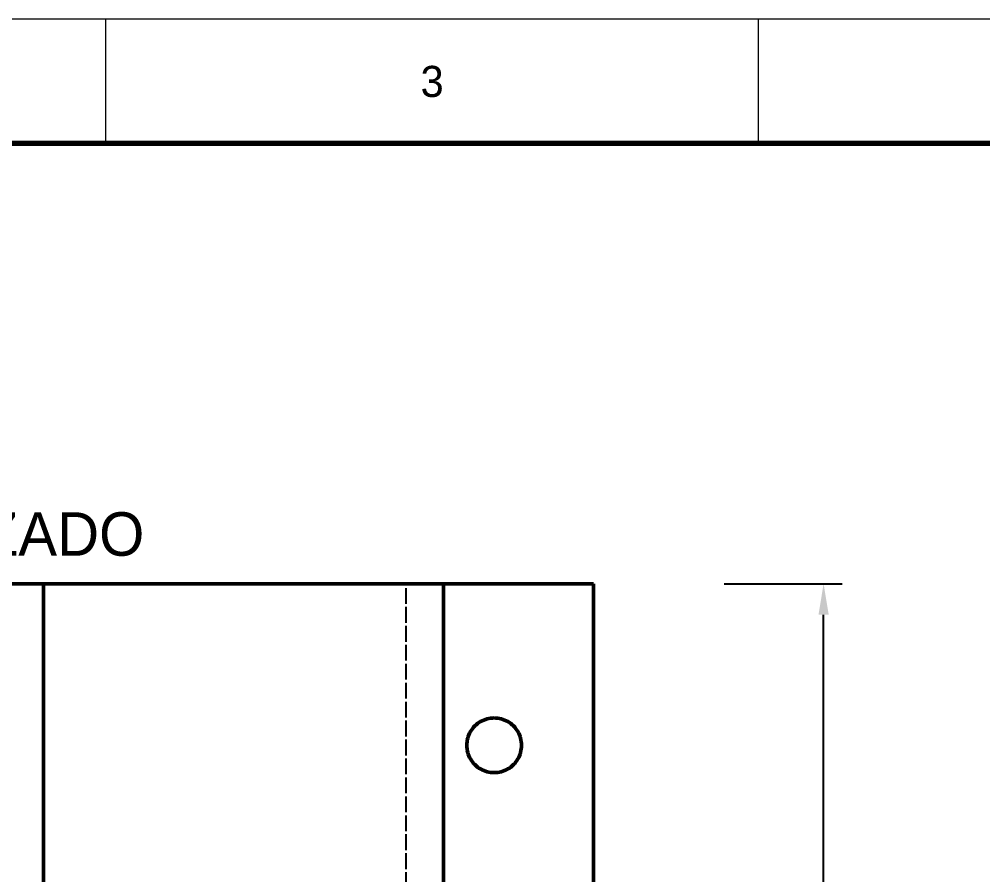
# Model space of a CAD drawing. Header units: millimetres. Extents: x 0 to 420, y 0 to 297.
# Drawn here: x 98 to 175.5, y 228.2 to 297 of the extents above; entities that cross this region are included whole.
import ezdxf
from ezdxf.enums import TextEntityAlignment as Align

# ---------------------------------------------------------------- set-up
doc = ezdxf.new("R2010")
doc.units = ezdxf.units.MM
doc.linetypes.add('DASHED', pattern=[1.524, 1.27, -0.254])
for name, color, linetype, lineweight in [('COTAS', 7, 'CONTINUOUS', 25), ('FINA', 7, 'CONTINUOUS', 18), ('NORMA', 7, 'CONTINUOUS', 70), ('OCULTA', 8, 'DASHED', 25), ('TEXTO', 7, 'CONTINUOUS', 25), ('VISIBLE', 7, 'CONTINUOUS', 50)]:
    doc.layers.add(name, color=color, linetype=linetype, lineweight=lineweight)
doc.dimstyles.new('F3D_1000', dxfattribs={"dimtxt": 3.5, "dimasz": 2.5, "dimexe": 1.5, "dimexo": 1, "dimgap": 0.9, "dimtad": 1, "dimdec": 1, "dimdsep": 46, "dimcen": 2.5, "dimazin": 3, "dimtfac": 1, "dimtmove": 0, "dimatfit": 3})

msp = doc.modelspace()

# ---------------------------------------------------------------- linework, layer by layer
at = {"layer": 'FINA'}
for p, q in [((105, 287), (105, 297)), ((157.5, 287), (157.5, 297))]:
    msp.add_line(p, q, dxfattribs=at)
msp.add_lwpolyline([(0, 0), (420, 0), (420, 297), (0, 297)], close=True, dxfattribs=at)
at = {"layer": 'NORMA'}
msp.add_lwpolyline([(20, 10), (410, 10), (410, 287), (20, 287)], close=True, dxfattribs=at)
at = {"layer": 'OCULTA'}
for p, q in [((96.915, 251.593), (98.74, 251.593)), ((98.74, 251.593), (100.565, 251.593)), ((99.99, 225.593), (99.99, 251.593)), ((99.99, 251.593), (99.99, 251.593)), ((99.99, 251.593), (100.931, 251.593)), ((100.565, 251.593), (102.381, 251.593)), ((100.931, 251.593), (103.112, 251.593)), ((102.381, 251.593), (104.183, 251.593)), ((103.112, 251.593), (105.275, 251.593)), ((104.183, 251.593), (105.961, 251.593)), ((105.275, 251.593), (107.41, 251.593)), ((105.961, 251.593), (107.708, 251.593)), ((107.41, 251.593), (109.508, 251.593)), ((107.708, 251.593), (109.417, 251.593)), ((109.417, 251.593), (111.08, 251.593)), ((111.56, 251.593), (109.508, 251.593)), ((111.08, 251.593), (112.69, 251.593)), ((111.56, 251.593), (113.556, 251.593)), ((112.69, 251.593), (114.24, 251.593)), ((115.49, 251.593), (113.556, 251.593)), ((114.24, 251.593), (115.724, 251.593)), ((115.49, 251.593), (117.351, 251.593)), ((115.724, 251.593), (117.136, 251.593)), ((117.136, 251.593), (118.468, 251.593)), ((119.133, 251.593), (117.351, 251.593)), ((118.468, 251.593), (119.716, 251.593)), ((119.133, 251.593), (120.828, 251.593)), ((119.716, 251.593), (120.874, 251.593)), ((122.428, 251.593), (120.828, 251.593)), ((120.874, 251.593), (121.938, 251.593)), ((121.938, 251.593), (122.902, 251.593)), ((122.428, 251.593), (123.926, 251.593)), ((122.902, 251.593), (123.763, 251.593)), ((123.763, 251.593), (124.516, 251.593)), ((125.317, 251.593), (123.926, 251.593)), ((124.516, 251.593), (125.159, 251.593)), ((125.159, 251.593), (125.689, 251.593)), ((125.317, 251.593), (126.594, 251.593)), ((125.689, 251.593), (126.104, 251.593)), ((126.104, 251.593), (126.401, 251.593)), ((126.401, 251.593), (126.58, 251.593)), ((126.58, 251.593), (126.64, 251.593)), ((127.752, 251.593), (126.594, 251.593)), ((128.785, 251.593), (127.752, 251.593)), ((129.155, 251.593), (128.785, 251.593)), ((129.155, 225.593), (129.155, 251.593)), ((129.155, 251.593), (144.24, 251.593)), ((132.24, 251.593), (132.174, 251.593)), ((144.24, 225.593), (144.24, 251.593)), ((144.24, 251.593), (144.24, 251.593)), ((134.684, 240.149), (134.789, 240.247)), ((134.789, 240.247), (134.901, 240.338)), ((134.901, 240.338), (135.018, 240.422)), ((135.018, 240.422), (135.14, 240.498)), ((135.14, 240.498), (135.267, 240.566)), ((135.267, 240.566), (135.398, 240.625)), ((135.398, 240.625), (135.533, 240.676)), ((135.533, 240.676), (135.67, 240.718)), ((135.67, 240.718), (135.811, 240.751)), ((135.811, 240.751), (135.953, 240.774)), ((135.953, 240.774), (136.096, 240.788)), ((136.096, 240.788), (136.24, 240.793)), ((136.24, 240.793), (136.384, 240.788)), ((136.384, 240.788), (136.527, 240.774)), ((136.527, 240.774), (136.669, 240.751)), ((136.669, 240.751), (136.809, 240.718)), ((136.809, 240.718), (136.947, 240.676)), ((137.082, 240.625), (136.947, 240.676)), ((137.082, 240.625), (137.213, 240.566)), ((137.213, 240.566), (137.34, 240.498)), ((137.34, 240.498), (137.462, 240.422)), ((137.462, 240.422), (137.579, 240.338)), ((137.69, 240.247), (137.579, 240.338)), ((137.69, 240.247), (137.795, 240.149)), ((134.207, 239.435), (134.267, 239.566)), ((134.267, 239.566), (134.335, 239.693)), ((134.335, 239.693), (134.411, 239.815)), ((134.411, 239.815), (134.494, 239.932)), ((134.494, 239.932), (134.586, 240.043)), ((134.586, 240.043), (134.684, 240.149)), ((137.795, 240.149), (137.894, 240.043)), ((137.894, 240.043), (137.985, 239.932)), ((138.069, 239.815), (137.985, 239.932)), ((138.145, 239.693), (138.069, 239.815)), ((138.213, 239.566), (138.145, 239.693)), ((138.213, 239.566), (138.272, 239.435)), ((134.04, 238.593), (134.044, 238.737)), ((134.044, 238.737), (134.059, 238.88)), ((134.059, 238.88), (134.082, 239.022)), ((134.082, 239.022), (134.115, 239.162)), ((134.115, 239.162), (134.157, 239.3)), ((134.157, 239.3), (134.207, 239.435)), ((138.323, 239.3), (138.272, 239.435)), ((138.365, 239.162), (138.323, 239.3)), ((138.398, 239.022), (138.365, 239.162)), ((138.421, 238.88), (138.398, 239.022)), ((138.435, 238.737), (138.421, 238.88)), ((138.44, 238.593), (138.435, 238.737)), ((134.044, 238.449), (134.04, 238.593)), ((134.059, 238.306), (134.044, 238.449)), ((134.059, 238.306), (134.082, 238.164)), ((134.115, 238.024), (134.082, 238.164)), ((134.157, 237.886), (134.115, 238.024)), ((138.323, 237.886), (138.365, 238.024)), ((138.365, 238.024), (138.398, 238.164)), ((138.398, 238.164), (138.421, 238.306)), ((138.421, 238.306), (138.435, 238.449)), ((138.435, 238.449), (138.44, 238.593)), ((134.157, 237.886), (134.207, 237.751)), ((134.267, 237.62), (134.207, 237.751)), ((134.335, 237.493), (134.267, 237.62)), ((134.335, 237.493), (134.411, 237.371)), ((134.494, 237.254), (134.411, 237.371)), ((134.494, 237.254), (134.586, 237.142)), ((137.894, 237.142), (137.985, 237.254)), ((137.985, 237.254), (138.069, 237.371)), ((138.069, 237.371), (138.145, 237.493)), ((138.145, 237.493), (138.213, 237.62)), ((138.213, 237.62), (138.272, 237.751)), ((138.272, 237.751), (138.323, 237.886)), ((134.684, 237.037), (134.586, 237.142)), ((134.789, 236.939), (134.684, 237.037)), ((134.789, 236.939), (134.901, 236.848)), ((134.901, 236.848), (135.018, 236.764)), ((135.14, 236.688), (135.018, 236.764)), ((135.14, 236.688), (135.267, 236.62)), ((135.267, 236.62), (135.398, 236.56)), ((135.398, 236.56), (135.533, 236.51)), ((135.533, 236.51), (135.67, 236.468)), ((135.67, 236.468), (135.811, 236.435)), ((135.811, 236.435), (135.953, 236.412)), ((135.953, 236.412), (136.096, 236.398)), ((136.096, 236.398), (136.24, 236.393)), ((136.24, 236.393), (136.384, 236.398)), ((136.384, 236.398), (136.527, 236.412)), ((136.527, 236.412), (136.669, 236.435)), ((136.669, 236.435), (136.809, 236.468)), ((136.809, 236.468), (136.947, 236.51)), ((136.947, 236.51), (137.082, 236.56)), ((137.082, 236.56), (137.213, 236.62)), ((137.213, 236.62), (137.34, 236.688)), ((137.34, 236.688), (137.462, 236.764)), ((137.462, 236.764), (137.579, 236.848)), ((137.579, 236.848), (137.69, 236.939)), ((137.69, 236.939), (137.795, 237.037)), ((137.795, 237.037), (137.894, 237.142))]:
    msp.add_line(p, q, dxfattribs=at)
at = {"layer": 'VISIBLE'}
for p, q in [((53.24, 251.593), (144.24, 251.593)), ((96.549, 251.593), (98.74, 251.593)), ((98.74, 251.593), (100.931, 251.593)), ((99.99, 226.593), (99.99, 251.593)), ((99.99, 251.593), (100.565, 251.593)), ((100.565, 251.593), (102.381, 251.593)), ((100.931, 251.593), (103.112, 251.593)), ((102.381, 251.593), (104.183, 251.593)), ((103.112, 251.593), (105.275, 251.593)), ((104.183, 251.593), (105.961, 251.593)), ((105.275, 251.593), (107.41, 251.593)), ((105.961, 251.593), (107.708, 251.593)), ((107.41, 251.593), (109.508, 251.593)), ((107.708, 251.593), (109.417, 251.593)), ((111.08, 251.593), (109.417, 251.593)), ((109.508, 251.593), (111.56, 251.593)), ((111.08, 251.593), (112.69, 251.593)), ((111.56, 251.593), (113.556, 251.593)), ((112.69, 251.593), (114.24, 251.593)), ((113.556, 251.593), (115.49, 251.593)), ((115.724, 251.593), (114.24, 251.593)), ((115.49, 251.593), (117.351, 251.593)), ((115.724, 251.593), (117.136, 251.593)), ((118.468, 251.593), (117.136, 251.593)), ((117.351, 251.593), (119.133, 251.593)), ((118.468, 251.593), (119.716, 251.593)), ((119.133, 251.593), (120.828, 251.593)), ((120.874, 251.593), (119.716, 251.593)), ((120.828, 251.593), (122.428, 251.593)), ((121.938, 251.593), (120.874, 251.593)), ((121.938, 251.593), (122.902, 251.593)), ((122.428, 251.593), (123.926, 251.593)), ((123.763, 251.593), (122.902, 251.593)), ((124.516, 251.593), (123.763, 251.593)), ((123.926, 251.593), (125.317, 251.593)), ((125.159, 251.593), (124.516, 251.593)), ((125.689, 251.593), (125.159, 251.593)), ((125.317, 251.593), (126.594, 251.593)), ((126.104, 251.593), (125.689, 251.593)), ((126.104, 251.593), (126.401, 251.593)), ((126.58, 251.593), (126.401, 251.593)), ((126.64, 251.593), (126.58, 251.593)), ((126.594, 251.593), (127.752, 251.593)), ((127.752, 251.593), (128.785, 251.593)), ((128.785, 251.593), (129.69, 251.593)), ((129.69, 251.593), (130.462, 251.593)), ((130.462, 251.593), (131.098, 251.593)), ((131.098, 251.593), (131.596, 251.593)), ((131.596, 251.593), (131.953, 251.593)), ((131.953, 251.593), (132.168, 251.593)), ((132.168, 251.593), (132.24, 251.593)), ((132.174, 225.593), (132.174, 251.593)), ((132.174, 251.593), (144.24, 251.593)), ((144.24, 225.593), (144.24, 251.593)), ((144.24, 251.593), (144.24, 251.593)), ((144.24, 251.593), (144.24, 251.593)), ((144.24, 251.593), (144.24, 225.593)), ((134.684, 240.149), (134.789, 240.247)), ((134.789, 240.247), (134.684, 240.149)), ((134.789, 240.247), (134.901, 240.338)), ((134.901, 240.338), (134.789, 240.247)), ((134.789, 240.247), (134.789, 240.247)), ((134.901, 240.338), (135.018, 240.422)), ((135.018, 240.422), (134.901, 240.338)), ((134.901, 240.338), (134.901, 240.338)), ((135.018, 240.422), (135.14, 240.498)), ((135.14, 240.498), (135.018, 240.422)), ((135.018, 240.422), (135.018, 240.422)), ((135.14, 240.498), (135.267, 240.566)), ((135.267, 240.566), (135.14, 240.498)), ((135.14, 240.498), (135.14, 240.498)), ((135.267, 240.566), (135.398, 240.625)), ((135.398, 240.625), (135.267, 240.566)), ((135.267, 240.566), (135.267, 240.566)), ((135.398, 240.625), (135.533, 240.676)), ((135.533, 240.676), (135.398, 240.625)), ((135.398, 240.625), (135.398, 240.625)), ((135.533, 240.676), (135.67, 240.718)), ((135.67, 240.718), (135.533, 240.676)), ((135.533, 240.676), (135.533, 240.676)), ((135.67, 240.718), (135.811, 240.751)), ((135.811, 240.751), (135.67, 240.718)), ((135.67, 240.718), (135.67, 240.718)), ((135.811, 240.751), (135.953, 240.774)), ((135.953, 240.774), (135.811, 240.751)), ((135.811, 240.751), (135.811, 240.751)), ((135.953, 240.774), (136.096, 240.788)), ((136.096, 240.788), (135.953, 240.774)), ((135.953, 240.774), (135.953, 240.774)), ((136.096, 240.788), (136.24, 240.793)), ((136.24, 240.793), (136.096, 240.788)), ((136.096, 240.788), (136.096, 240.788)), ((136.24, 240.793), (136.384, 240.788)), ((136.384, 240.788), (136.24, 240.793)), ((136.24, 240.793), (136.24, 240.793)), ((136.384, 240.788), (136.527, 240.774)), ((136.527, 240.774), (136.384, 240.788)), ((136.384, 240.788), (136.384, 240.788)), ((136.527, 240.774), (136.669, 240.751)), ((136.669, 240.751), (136.527, 240.774)), ((136.527, 240.774), (136.527, 240.774)), ((136.669, 240.751), (136.809, 240.718)), ((136.809, 240.718), (136.669, 240.751)), ((136.669, 240.751), (136.669, 240.751)), ((136.809, 240.718), (136.947, 240.676)), ((136.947, 240.676), (136.809, 240.718)), ((136.809, 240.718), (136.809, 240.718)), ((137.082, 240.625), (136.947, 240.676)), ((137.082, 240.625), (136.947, 240.676)), ((136.947, 240.676), (136.947, 240.676)), ((137.082, 240.625), (137.213, 240.566)), ((137.082, 240.625), (137.082, 240.625)), ((137.213, 240.566), (137.082, 240.625)), ((137.213, 240.566), (137.34, 240.498)), ((137.34, 240.498), (137.213, 240.566)), ((137.213, 240.566), (137.213, 240.566)), ((137.34, 240.498), (137.462, 240.422)), ((137.462, 240.422), (137.34, 240.498)), ((137.34, 240.498), (137.34, 240.498)), ((137.462, 240.422), (137.579, 240.338)), ((137.579, 240.338), (137.462, 240.422)), ((137.462, 240.422), (137.462, 240.422)), ((137.69, 240.247), (137.579, 240.338)), ((137.69, 240.247), (137.579, 240.338)), ((137.579, 240.338), (137.579, 240.338)), ((137.69, 240.247), (137.795, 240.149)), ((137.795, 240.149), (137.69, 240.247)), ((137.69, 240.247), (137.69, 240.247)), ((134.207, 239.435), (134.267, 239.566)), ((134.267, 239.566), (134.207, 239.435)), ((134.267, 239.566), (134.335, 239.693)), ((134.335, 239.693), (134.267, 239.566)), ((134.267, 239.566), (134.267, 239.566)), ((134.335, 239.693), (134.411, 239.815)), ((134.411, 239.815), (134.335, 239.693)), ((134.335, 239.693), (134.335, 239.693)), ((134.411, 239.815), (134.494, 239.932)), ((134.494, 239.932), (134.411, 239.815)), ((134.411, 239.815), (134.411, 239.815)), ((134.494, 239.932), (134.586, 240.043)), ((134.586, 240.043), (134.494, 239.932)), ((134.494, 239.932), (134.494, 239.932)), ((134.586, 240.043), (134.684, 240.149)), ((134.684, 240.149), (134.586, 240.043)), ((134.586, 240.043), (134.586, 240.043)), ((134.684, 240.149), (134.684, 240.149)), ((137.795, 240.149), (137.894, 240.043)), ((137.894, 240.043), (137.795, 240.149)), ((137.795, 240.149), (137.795, 240.149)), ((137.894, 240.043), (137.985, 239.932)), ((137.985, 239.932), (137.894, 240.043)), ((137.894, 240.043), (137.894, 240.043)), ((138.069, 239.815), (137.985, 239.932)), ((138.069, 239.815), (137.985, 239.932)), ((137.985, 239.932), (137.985, 239.932)), ((138.145, 239.693), (138.069, 239.815)), ((138.145, 239.693), (138.069, 239.815)), ((138.069, 239.815), (138.069, 239.815)), ((138.213, 239.566), (138.145, 239.693)), ((138.213, 239.566), (138.145, 239.693)), ((138.145, 239.693), (138.145, 239.693)), ((138.213, 239.566), (138.272, 239.435)), ((138.272, 239.435), (138.213, 239.566)), ((138.213, 239.566), (138.213, 239.566)), ((134.04, 238.593), (134.044, 238.737)), ((134.044, 238.737), (134.04, 238.593)), ((134.044, 238.737), (134.059, 238.88)), ((134.059, 238.88), (134.044, 238.737)), ((134.044, 238.737), (134.044, 238.737)), ((134.059, 238.88), (134.082, 239.022)), ((134.082, 239.022), (134.059, 238.88)), ((134.059, 238.88), (134.059, 238.88)), ((134.082, 239.022), (134.115, 239.162)), ((134.115, 239.162), (134.082, 239.022)), ((134.082, 239.022), (134.082, 239.022)), ((134.115, 239.162), (134.157, 239.3)), ((134.157, 239.3), (134.115, 239.162)), ((134.115, 239.162), (134.115, 239.162)), ((134.157, 239.3), (134.207, 239.435)), ((134.207, 239.435), (134.157, 239.3)), ((134.157, 239.3), (134.157, 239.3)), ((134.207, 239.435), (134.207, 239.435)), ((138.323, 239.3), (138.272, 239.435)), ((138.323, 239.3), (138.272, 239.435)), ((138.272, 239.435), (138.272, 239.435)), ((138.365, 239.162), (138.323, 239.3)), ((138.365, 239.162), (138.323, 239.3)), ((138.323, 239.3), (138.323, 239.3)), ((138.398, 239.022), (138.365, 239.162)), ((138.398, 239.022), (138.365, 239.162)), ((138.365, 239.162), (138.365, 239.162)), ((138.421, 238.88), (138.398, 239.022)), ((138.421, 238.88), (138.398, 239.022)), ((138.398, 239.022), (138.398, 239.022)), ((138.435, 238.737), (138.421, 238.88)), ((138.435, 238.737), (138.421, 238.88)), ((138.421, 238.88), (138.421, 238.88)), ((138.44, 238.593), (138.435, 238.737)), ((138.44, 238.593), (138.435, 238.737)), ((138.435, 238.737), (138.435, 238.737)), ((134.044, 238.449), (134.04, 238.593)), ((134.04, 238.593), (134.04, 238.593)), ((134.04, 238.593), (134.044, 238.449)), ((134.059, 238.306), (134.044, 238.449)), ((134.044, 238.449), (134.044, 238.449)), ((134.044, 238.449), (134.059, 238.306)), ((134.059, 238.306), (134.082, 238.164)), ((134.059, 238.306), (134.059, 238.306)), ((134.059, 238.306), (134.082, 238.164)), ((134.115, 238.024), (134.082, 238.164)), ((134.082, 238.164), (134.082, 238.164)), ((134.082, 238.164), (134.115, 238.024)), ((134.157, 237.886), (134.115, 238.024)), ((134.115, 238.024), (134.115, 238.024)), ((134.115, 238.024), (134.157, 237.886)), ((138.323, 237.886), (138.365, 238.024)), ((138.323, 237.886), (138.365, 238.024)), ((138.365, 238.024), (138.398, 238.164)), ((138.365, 238.024), (138.398, 238.164)), ((138.365, 238.024), (138.365, 238.024)), ((138.398, 238.164), (138.421, 238.306)), ((138.398, 238.164), (138.421, 238.306)), ((138.398, 238.164), (138.398, 238.164)), ((138.421, 238.306), (138.435, 238.449)), ((138.421, 238.306), (138.435, 238.449)), ((138.421, 238.306), (138.421, 238.306)), ((138.435, 238.449), (138.44, 238.593)), ((138.435, 238.449), (138.44, 238.593)), ((138.435, 238.449), (138.435, 238.449)), ((138.44, 238.593), (138.44, 238.593)), ((134.157, 237.886), (134.207, 237.751)), ((134.157, 237.886), (134.157, 237.886)), ((134.157, 237.886), (134.207, 237.751)), ((134.267, 237.62), (134.207, 237.751)), ((134.207, 237.751), (134.207, 237.751)), ((134.207, 237.751), (134.267, 237.62)), ((134.335, 237.493), (134.267, 237.62)), ((134.267, 237.62), (134.267, 237.62)), ((134.267, 237.62), (134.335, 237.493)), ((134.335, 237.493), (134.411, 237.371)), ((134.335, 237.493), (134.335, 237.493)), ((134.335, 237.493), (134.411, 237.371)), ((134.494, 237.254), (134.411, 237.371)), ((134.411, 237.371), (134.411, 237.371)), ((134.411, 237.371), (134.494, 237.254)), ((134.494, 237.254), (134.586, 237.142)), ((134.494, 237.254), (134.494, 237.254)), ((134.494, 237.254), (134.586, 237.142)), ((137.894, 237.142), (137.985, 237.254)), ((137.894, 237.142), (137.985, 237.254)), ((137.985, 237.254), (138.069, 237.371)), ((137.985, 237.254), (138.069, 237.371)), ((137.985, 237.254), (137.985, 237.254)), ((138.069, 237.371), (138.145, 237.493)), ((138.069, 237.371), (138.145, 237.493)), ((138.069, 237.371), (138.069, 237.371)), ((138.145, 237.493), (138.213, 237.62)), ((138.145, 237.493), (138.213, 237.62)), ((138.145, 237.493), (138.145, 237.493)), ((138.213, 237.62), (138.272, 237.751)), ((138.213, 237.62), (138.272, 237.751)), ((138.213, 237.62), (138.213, 237.62)), ((138.272, 237.751), (138.323, 237.886)), ((138.272, 237.751), (138.323, 237.886)), ((138.272, 237.751), (138.272, 237.751)), ((138.323, 237.886), (138.323, 237.886)), ((134.684, 237.037), (134.586, 237.142)), ((134.586, 237.142), (134.586, 237.142)), ((134.586, 237.142), (134.684, 237.037)), ((134.789, 236.939), (134.684, 237.037)), ((134.684, 237.037), (134.684, 237.037)), ((134.684, 237.037), (134.789, 236.939)), ((134.789, 236.939), (134.901, 236.848)), ((134.789, 236.939), (134.789, 236.939)), ((134.789, 236.939), (134.901, 236.848)), ((134.901, 236.848), (135.018, 236.764)), ((134.901, 236.848), (134.901, 236.848)), ((134.901, 236.848), (135.018, 236.764)), ((135.14, 236.688), (135.018, 236.764)), ((135.018, 236.764), (135.018, 236.764)), ((135.018, 236.764), (135.14, 236.688)), ((135.14, 236.688), (135.267, 236.62)), ((135.14, 236.688), (135.14, 236.688)), ((135.14, 236.688), (135.267, 236.62)), ((135.267, 236.62), (135.398, 236.56)), ((135.267, 236.62), (135.267, 236.62)), ((135.267, 236.62), (135.398, 236.56)), ((135.398, 236.56), (135.533, 236.51)), ((135.398, 236.56), (135.398, 236.56)), ((135.398, 236.56), (135.533, 236.51)), ((135.533, 236.51), (135.67, 236.468)), ((135.533, 236.51), (135.533, 236.51)), ((135.533, 236.51), (135.67, 236.468)), ((135.67, 236.468), (135.811, 236.435)), ((135.67, 236.468), (135.67, 236.468)), ((135.67, 236.468), (135.811, 236.435)), ((135.811, 236.435), (135.953, 236.412)), ((135.811, 236.435), (135.811, 236.435)), ((135.811, 236.435), (135.953, 236.412)), ((135.953, 236.412), (136.096, 236.398)), ((135.953, 236.412), (135.953, 236.412)), ((135.953, 236.412), (136.096, 236.398)), ((136.096, 236.398), (136.24, 236.393)), ((136.096, 236.398), (136.096, 236.398)), ((136.096, 236.398), (136.24, 236.393)), ((136.24, 236.393), (136.384, 236.398)), ((136.24, 236.393), (136.384, 236.398)), ((136.24, 236.393), (136.24, 236.393)), ((136.384, 236.398), (136.527, 236.412)), ((136.384, 236.398), (136.527, 236.412)), ((136.384, 236.398), (136.384, 236.398)), ((136.527, 236.412), (136.669, 236.435)), ((136.527, 236.412), (136.669, 236.435)), ((136.527, 236.412), (136.527, 236.412)), ((136.669, 236.435), (136.809, 236.468)), ((136.669, 236.435), (136.809, 236.468)), ((136.669, 236.435), (136.669, 236.435)), ((136.809, 236.468), (136.947, 236.51)), ((136.809, 236.468), (136.947, 236.51)), ((136.809, 236.468), (136.809, 236.468)), ((136.947, 236.51), (137.082, 236.56)), ((136.947, 236.51), (137.082, 236.56)), ((136.947, 236.51), (136.947, 236.51)), ((137.082, 236.56), (137.213, 236.62)), ((137.082, 236.56), (137.213, 236.62)), ((137.082, 236.56), (137.082, 236.56)), ((137.213, 236.62), (137.34, 236.688)), ((137.213, 236.62), (137.34, 236.688)), ((137.213, 236.62), (137.213, 236.62)), ((137.34, 236.688), (137.462, 236.764)), ((137.34, 236.688), (137.462, 236.764)), ((137.34, 236.688), (137.34, 236.688)), ((137.462, 236.764), (137.579, 236.848)), ((137.462, 236.764), (137.579, 236.848)), ((137.462, 236.764), (137.462, 236.764)), ((137.579, 236.848), (137.69, 236.939)), ((137.579, 236.848), (137.69, 236.939)), ((137.579, 236.848), (137.579, 236.848)), ((137.69, 236.939), (137.795, 237.037)), ((137.69, 236.939), (137.795, 237.037)), ((137.69, 236.939), (137.69, 236.939)), ((137.795, 237.037), (137.894, 237.142)), ((137.795, 237.037), (137.894, 237.142)), ((137.795, 237.037), (137.795, 237.037)), ((137.894, 237.142), (137.894, 237.142))]:
    msp.add_line(p, q, dxfattribs=at)

# ---------------------------------------------------------------- texts
at = {"layer": 'TEXTO'}
for s, height, p in [('3', 2.5, (131.25, 292)), ('ALZADO', 3.5, (98.74, 255.593))]:
    msp.add_text(s, height=height, dxfattribs=at).set_placement(p, align=Align.MIDDLE_CENTER)

# ---------------------------------------------------------------- dimensions: what is measured, and where the dimension line sits
at = {"layer": 'COTAS'}
msp.add_linear_dim(base=(162.74, 151.593), p1=(153.74, 151.593), p2=(153.74, 251.593), angle=90, dimstyle='F3D_1000', dxfattribs=at).render()

doc.saveas('drawing.dxf')
